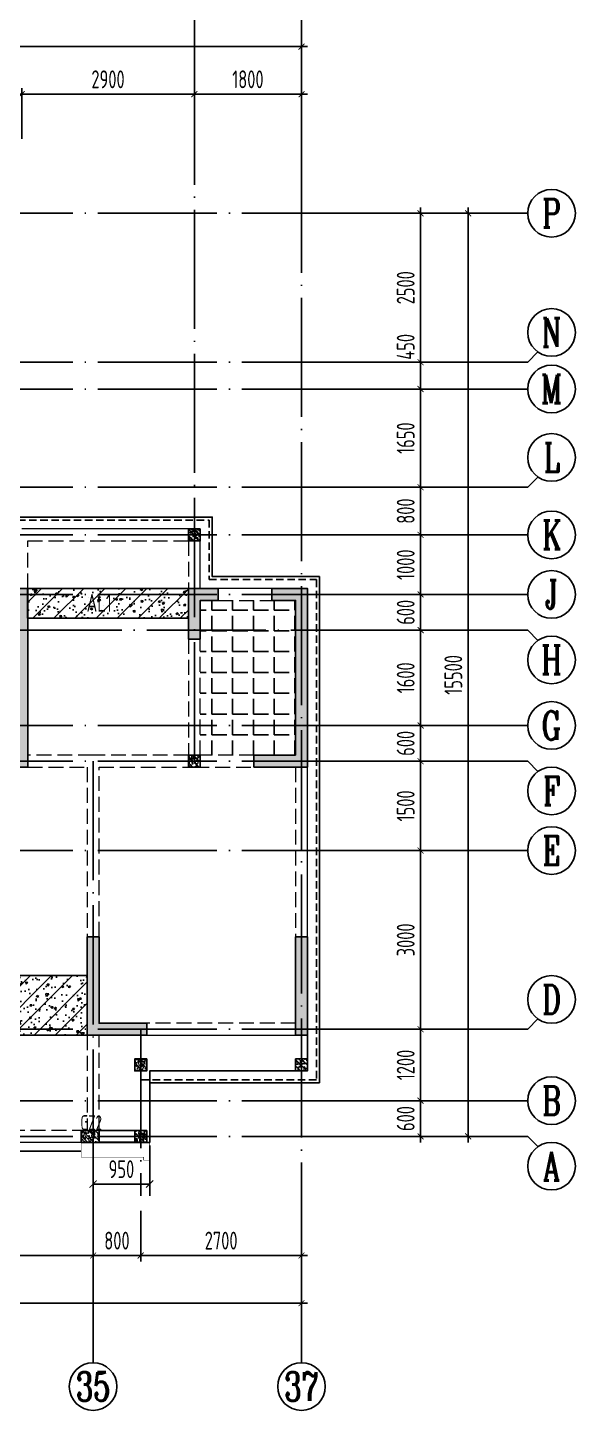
# Model space of a CAD drawing. Extents: x -1058961 to 23600, y -449123 to 2751847.
# Drawn here: x -287202 to -278002, y -57411 to -34193 of the extents above; entities that cross this region are included whole.
import ezdxf
from ezdxf.enums import TextEntityAlignment as Align

# ---------------------------------------------------------------- set-up
doc = ezdxf.new("R2010")
doc.units = 0
doc.header["$LTSCALE"] = 1000
for name, pattern in [('DASH', [0.35, 0.25, -0.1]), ('DOTE', [2.42, 2, -0.2, 0.02, -0.2]), ('HIDDEN', [0.375, 0.25, -0.125])]:
    doc.linetypes.add(name, pattern=pattern)
doc.layers.get('0').update_dxf_attribs({"linetype": 'CONTINUOUS'})
doc.layers.get('DEFPOINTS').update_dxf_attribs({"linetype": 'CONTINUOUS'})
for name, color, linetype in [('A-AXIS', 1, 'CONTINUOUS'), ('A-DOTE', 10, 'DOTE'), ('AXIS_NUM', 7, 'CONTINUOUS'), ('BEAM', 4, 'DASH'), ('BEAM_CON', 4, 'CONTINUOUS'), ('ROOF', 183, 'CONTINUOUS'), ('S-B板填充', 251, 'CONTINUOUS'), ('S-B板边线', 2, 'CONTINUOUS'), ('S-L主梁线', 4, 'DASH'), ('S-Q墙填充', 252, 'CONTINUOUS'), ('S-Q墙实线', 6, 'CONTINUOUS'), ('S-Q墙标注', 3, 'CONTINUOUS'), ('S-Y一般标注', 3, 'CONTINUOUS'), ('S-构造柱', 212, 'CONTINUOUS'), ('S-构造柱编号', 130, 'CONTINUOUS'), ('TEXT', 2, 'CONTINUOUS'), ('看线', 251, 'CONTINUOUS')]:
    doc.layers.add(name, color=color, linetype=linetype)
doc.layers.add('配箍校核', color=34, linetype='CONTINUOUS', plot=False)
doc.styles.add('TSSD_Axis', font='complex.shx', dxfattribs={"width": 0.7, "bigfont": 'hztxt.shx'})
doc.styles.add('TSSD_DIMENSION', font='Tssdeng.shx', dxfattribs={"width": 0.7, "bigfont": 'tssdchn.shx'})
doc.styles.add('TSSD_REIN', font='tssdeng.shx', dxfattribs={"width": 0.7, "height": 300, "bigfont": 'tssdchn.shx'})
doc.styles.add('结构文字', font='zstxt.shx', dxfattribs={"width": 0.7, "bigfont": 'zshz.shx'})
doc.dimstyles.new('STRUCK', dxfattribs={"dimtxt": 400, "dimasz": 121, "dimexe": 200, "dimexo": 150, "dimgap": 115, "dimtad": 1, "dimdec": 0, "dimdsep": 46, "dimtxsty": '结构文字', "dimblk": 'ARCHTICK', "dimcen": 400, "dimclrd": 3, "dimclre": 3, "dimclrt": 7, "dimadec": 0, "dimazin": 0, "dimtfac": 1, "dimtdec": 0, "dimtix": 1, "dimtmove": 2, "dimatfit": 3, "dimldrblk": '_DIMX', "dimfxl": 0, "dimtolj": 1, "dimtzin": 0, "dimarcsym": 0})
doc.dimstyles.new('TSSD_100_100', dxfattribs={"dimtxt": 300, "dimasz": 100, "dimexe": 100, "dimexo": 250, "dimgap": 100, "dimtad": 1, "dimdec": 0, "dimzin": 0, "dimdsep": 46, "dimtxsty": 'TSSD_DIMENSION', "dimblk": 'ARCHTICK', "dimcen": 0, "dimdle": 100, "dimclrt": 7, "dimadec": 0, "dimazin": 0, "dimtfac": 1, "dimtdec": 0, "dimtix": 1, "dimtmove": 2, "dimatfit": 3, "dimldrblk": 'ARCHTICK', "dimfxl": 0, "dimtolj": 1, "dimtzin": 0, "dimarcsym": 0})

# ---------------------------------------------------------------- blocks, each defined once
blk = doc.blocks.new('_ArchTick')
at = {"color": 0, "linetype": 'ByBlock', "const_width": 0.15}
blk.add_lwpolyline([(-0.5, -0.5), (0.5, 0.5)], dxfattribs=at)
blk = doc.blocks.new('*D3144')
at = {"layer": 'DEFPOINTS', "color": 0}
for p in [(49900, 22100), (48100, 21100), (49900, 21100)]:
    blk.add_point(p, dxfattribs=at)
at = {"layer": 'S-Y一般标注', "color": 0, "lineweight": -2}
for p, q in [((48000, 22100), (50000, 22100)), ((48100, 21350), (48100, 22200)), ((49900, 21350), (49900, 22200))]:
    blk.add_line(p, q, dxfattribs=at)
at = {"layer": 'S-Y一般标注', "color": 0, "lineweight": -2, "xscale": 100, "yscale": 100, "zscale": 100, "rotation": 180}
blk.add_blockref('_ArchTick', (48100, 22100), dxfattribs=at)
at = {"layer": 'S-Y一般标注', "color": 0, "lineweight": -2, "xscale": 100, "yscale": 100, "zscale": 100}
blk.add_blockref('_ArchTick', (49900, 22100), dxfattribs=at)
at = {"layer": 'S-Y一般标注', "color": 7, "insert": (49000, 22350), "char_height": 300, "attachment_point": 5, "style": 'TSSD_DIMENSION'}
blk.add_mtext('\\A1;1800', dxfattribs=at)
blk = doc.blocks.new('*D3145')
at = {"layer": 'DEFPOINTS', "color": 0}
for p in [(52800, 22100), (49900, 21100), (52800, 21100)]:
    blk.add_point(p, dxfattribs=at)
at = {"layer": 'S-Y一般标注', "color": 0, "lineweight": -2}
for p, q in [((49800, 22100), (52900, 22100)), ((49900, 21350), (49900, 22200)), ((52800, 21350), (52800, 22200))]:
    blk.add_line(p, q, dxfattribs=at)
at = {"layer": 'S-Y一般标注', "color": 0, "lineweight": -2, "xscale": 100, "yscale": 100, "zscale": 100, "rotation": 180}
blk.add_blockref('_ArchTick', (49900, 22100), dxfattribs=at)
at = {"layer": 'S-Y一般标注', "color": 0, "lineweight": -2, "xscale": 100, "yscale": 100, "zscale": 100}
blk.add_blockref('_ArchTick', (52800, 22100), dxfattribs=at)
at = {"layer": 'S-Y一般标注', "color": 7, "insert": (51350, 22350), "char_height": 300, "attachment_point": 5, "style": 'TSSD_DIMENSION'}
blk.add_mtext('\\A1;2900', dxfattribs=at)
blk = doc.blocks.new('*D3146')
at = {"layer": 'DEFPOINTS', "color": 0}
for p in [(54600, 22100), (52800, 21100), (54600, 21100)]:
    blk.add_point(p, dxfattribs=at)
at = {"layer": 'S-Y一般标注', "color": 0, "lineweight": -2}
for p, q in [((52700, 22100), (54700, 22100)), ((52800, 21350), (52800, 22200)), ((54600, 21350), (54600, 22200))]:
    blk.add_line(p, q, dxfattribs=at)
at = {"layer": 'S-Y一般标注', "color": 0, "lineweight": -2, "xscale": 100, "yscale": 100, "zscale": 100, "rotation": 180}
blk.add_blockref('_ArchTick', (52800, 22100), dxfattribs=at)
at = {"layer": 'S-Y一般标注', "color": 0, "lineweight": -2, "xscale": 100, "yscale": 100, "zscale": 100}
blk.add_blockref('_ArchTick', (54600, 22100), dxfattribs=at)
at = {"layer": 'S-Y一般标注', "color": 7, "insert": (53700, 22350), "char_height": 300, "attachment_point": 5, "style": 'TSSD_DIMENSION'}
blk.add_mtext('\\A1;1800', dxfattribs=at)
blk = doc.blocks.new('*D3147')
at = {"layer": 'DEFPOINTS', "color": 0}
for p in [(54600, 22900), (4600, 21100), (54600, 21100)]:
    blk.add_point(p, dxfattribs=at)
at = {"layer": 'S-Y一般标注', "color": 0, "lineweight": -2}
for p, q in [((4600, 21350), (4600, 23000)), ((54600, 21350), (54600, 23000)), ((4500, 22900), (54700, 22900))]:
    blk.add_line(p, q, dxfattribs=at)
at = {"layer": 'S-Y一般标注', "color": 0, "lineweight": -2, "xscale": 100, "yscale": 100, "zscale": 100, "rotation": 180}
blk.add_blockref('_ArchTick', (4600, 22900), dxfattribs=at)
at = {"layer": 'S-Y一般标注', "color": 0, "lineweight": -2, "xscale": 100, "yscale": 100, "zscale": 100}
blk.add_blockref('_ArchTick', (54600, 22900), dxfattribs=at)
at = {"layer": 'S-Y一般标注', "color": 7, "insert": (29600, 23150), "char_height": 300, "attachment_point": 5, "style": 'TSSD_DIMENSION'}
blk.add_mtext('\\A1;50000', dxfattribs=at)
blk = doc.blocks.new('*D3173')
at = {"layer": 'DEFPOINTS', "color": 0}
for p in [(45300, 3600), (51100, 3600), (51100, 2600)]:
    blk.add_point(p, dxfattribs=at)
at = {"layer": 'S-Y一般标注', "color": 0, "lineweight": -2}
for p, q in [((45300, 3350), (45300, 2500)), ((51100, 3350), (51100, 2500)), ((45200, 2600), (51200, 2600))]:
    blk.add_line(p, q, dxfattribs=at)
at = {"layer": 'S-Y一般标注', "color": 0, "lineweight": -2, "xscale": 100, "yscale": 100, "zscale": 100, "rotation": 180}
blk.add_blockref('_ArchTick', (45300, 2600), dxfattribs=at)
at = {"layer": 'S-Y一般标注', "color": 0, "lineweight": -2, "xscale": 100, "yscale": 100, "zscale": 100}
blk.add_blockref('_ArchTick', (51100, 2600), dxfattribs=at)
at = {"layer": 'S-Y一般标注', "color": 7, "insert": (48200, 2850), "char_height": 300, "attachment_point": 5, "style": 'TSSD_DIMENSION'}
blk.add_mtext('\\A1;5800', dxfattribs=at)
blk = doc.blocks.new('ts_axno')
at = {"color": 0, "linetype": 'ByBlock', "lineweight": -2}
blk.add_circle((0, 0), 0.5, dxfattribs=at)
at = {"color": 0, "linetype": 'ByBlock', "lineweight": -2, "style": 'TSSD_Axis', "width": 0.7}
blk.add_attdef('A', text='', height=0.6, dxfattribs=at).set_placement((0, 0), align=Align.MIDDLE_CENTER)
blk = doc.blocks.new('*D3174')
at = {"layer": 'DEFPOINTS', "color": 0}
for p in [(51100, 3600), (51900, 3600), (51900, 2600)]:
    blk.add_point(p, dxfattribs=at)
at = {"layer": 'S-Y一般标注', "color": 0, "lineweight": -2}
for p, q in [((51100, 3350), (51100, 2500)), ((51900, 3350), (51900, 2500)), ((51000, 2600), (52000, 2600))]:
    blk.add_line(p, q, dxfattribs=at)
at = {"layer": 'S-Y一般标注', "color": 0, "lineweight": -2, "xscale": 100, "yscale": 100, "zscale": 100, "rotation": 180}
blk.add_blockref('_ArchTick', (51100, 2600), dxfattribs=at)
at = {"layer": 'S-Y一般标注', "color": 0, "lineweight": -2, "xscale": 100, "yscale": 100, "zscale": 100}
blk.add_blockref('_ArchTick', (51900, 2600), dxfattribs=at)
at = {"layer": 'S-Y一般标注', "color": 7, "insert": (51500, 2850), "char_height": 300, "attachment_point": 5, "style": 'TSSD_DIMENSION'}
blk.add_mtext('\\A1;800', dxfattribs=at)
blk = doc.blocks.new('*D3175')
at = {"layer": 'DEFPOINTS', "color": 0}
for p in [(51900, 3600), (54600, 3600), (54600, 2600)]:
    blk.add_point(p, dxfattribs=at)
at = {"layer": 'S-Y一般标注', "color": 0, "lineweight": -2}
for p, q in [((51900, 3350), (51900, 2500)), ((54600, 3350), (54600, 2500)), ((51800, 2600), (54700, 2600))]:
    blk.add_line(p, q, dxfattribs=at)
at = {"layer": 'S-Y一般标注', "color": 0, "lineweight": -2, "xscale": 100, "yscale": 100, "zscale": 100, "rotation": 180}
blk.add_blockref('_ArchTick', (51900, 2600), dxfattribs=at)
at = {"layer": 'S-Y一般标注', "color": 0, "lineweight": -2, "xscale": 100, "yscale": 100, "zscale": 100}
blk.add_blockref('_ArchTick', (54600, 2600), dxfattribs=at)
at = {"layer": 'S-Y一般标注', "color": 7, "insert": (53250, 2850), "char_height": 300, "attachment_point": 5, "style": 'TSSD_DIMENSION'}
blk.add_mtext('\\A1;2700', dxfattribs=at)
blk = doc.blocks.new('*D3176')
at = {"layer": 'DEFPOINTS', "color": 0}
for p in [(4600, 3600), (54600, 3600), (54600, 1800)]:
    blk.add_point(p, dxfattribs=at)
at = {"layer": 'S-Y一般标注', "color": 0, "lineweight": -2}
for p, q in [((4600, 3350), (4600, 1700)), ((54600, 3350), (54600, 1700)), ((4500, 1800), (54700, 1800))]:
    blk.add_line(p, q, dxfattribs=at)
at = {"layer": 'S-Y一般标注', "color": 0, "lineweight": -2, "xscale": 100, "yscale": 100, "zscale": 100, "rotation": 180}
blk.add_blockref('_ArchTick', (4600, 1800), dxfattribs=at)
at = {"layer": 'S-Y一般标注', "color": 0, "lineweight": -2, "xscale": 100, "yscale": 100, "zscale": 100}
blk.add_blockref('_ArchTick', (54600, 1800), dxfattribs=at)
at = {"layer": 'S-Y一般标注', "color": 7, "insert": (29600, 2050), "char_height": 300, "attachment_point": 5, "style": 'TSSD_DIMENSION'}
blk.add_mtext('\\A1;50000', dxfattribs=at)
blk = doc.blocks.new('*D3181')
at = {"layer": 'DEFPOINTS', "color": 0}
for p in [(55600, 5200), (56600, 5200), (55600, 4600)]:
    blk.add_point(p, dxfattribs=at)
at = {"layer": 'S-Y一般标注', "color": 0, "lineweight": -2}
for p, q in [((55850, 5200), (56700, 5200)), ((56600, 5200), (56600, 5300)), ((56600, 4600), (56600, 5200)), ((55850, 4600), (56700, 4600)), ((56600, 4600), (56600, 4500))]:
    blk.add_line(p, q, dxfattribs=at)
at = {"layer": 'S-Y一般标注', "color": 0, "lineweight": -2, "xscale": 100, "yscale": 100, "zscale": 100}
for p, rotation in [((56600, 5200), 270), ((56600, 4600), 90)]:
    blk.add_blockref('_ArchTick', p, dxfattribs=dict(at, rotation=rotation))
at = {"layer": 'S-Y一般标注', "color": 7, "insert": (56350, 4900), "char_height": 300, "attachment_point": 5, "rotation": 90, "style": 'TSSD_DIMENSION'}
blk.add_mtext('\\A1;600', dxfattribs=at)
blk = doc.blocks.new('*D3182')
at = {"layer": 'DEFPOINTS', "color": 0}
for p in [(55600, 10900), (56600, 10900), (55600, 9400)]:
    blk.add_point(p, dxfattribs=at)
at = {"layer": 'S-Y一般标注', "color": 0, "lineweight": -2}
for p, q in [((56600, 9300), (56600, 11000)), ((55850, 10900), (56700, 10900)), ((55850, 9400), (56700, 9400))]:
    blk.add_line(p, q, dxfattribs=at)
at = {"layer": 'S-Y一般标注', "color": 0, "lineweight": -2, "xscale": 100, "yscale": 100, "zscale": 100}
for p, rotation in [((56600, 10900), 90), ((56600, 9400), 270)]:
    blk.add_blockref('_ArchTick', p, dxfattribs=dict(at, rotation=rotation))
at = {"layer": 'S-Y一般标注', "color": 7, "insert": (56350, 10150), "char_height": 300, "attachment_point": 5, "rotation": 90, "style": 'TSSD_DIMENSION'}
blk.add_mtext('\\A1;1500', dxfattribs=at)
blk = doc.blocks.new('*D3183')
at = {"layer": 'DEFPOINTS', "color": 0}
for p in [(55600, 11500), (56600, 11500), (55600, 10900)]:
    blk.add_point(p, dxfattribs=at)
at = {"layer": 'S-Y一般标注', "color": 0, "lineweight": -2}
for p, q in [((55850, 11500), (56700, 11500)), ((56600, 11500), (56600, 11600)), ((56600, 10900), (56600, 11500)), ((55850, 10900), (56700, 10900)), ((56600, 10900), (56600, 10800))]:
    blk.add_line(p, q, dxfattribs=at)
at = {"layer": 'S-Y一般标注', "color": 0, "lineweight": -2, "xscale": 100, "yscale": 100, "zscale": 100}
for p, rotation in [((56600, 11500), 270), ((56600, 10900), 90)]:
    blk.add_blockref('_ArchTick', p, dxfattribs=dict(at, rotation=rotation))
at = {"layer": 'S-Y一般标注', "color": 7, "insert": (56350, 11200), "char_height": 300, "attachment_point": 5, "rotation": 90, "style": 'TSSD_DIMENSION'}
blk.add_mtext('\\A1;600', dxfattribs=at)
blk = doc.blocks.new('*D3184')
at = {"layer": 'DEFPOINTS', "color": 0}
for p in [(55600, 13100), (56600, 13100), (55600, 11500)]:
    blk.add_point(p, dxfattribs=at)
at = {"layer": 'S-Y一般标注', "color": 0, "lineweight": -2}
for p, q in [((55850, 13100), (56700, 13100)), ((56600, 11400), (56600, 13200)), ((55850, 11500), (56700, 11500))]:
    blk.add_line(p, q, dxfattribs=at)
at = {"layer": 'S-Y一般标注', "color": 0, "lineweight": -2, "xscale": 100, "yscale": 100, "zscale": 100}
for p, rotation in [((56600, 13100), 90), ((56600, 11500), 270)]:
    blk.add_blockref('_ArchTick', p, dxfattribs=dict(at, rotation=rotation))
at = {"layer": 'S-Y一般标注', "color": 7, "insert": (56350, 12300), "char_height": 300, "attachment_point": 5, "rotation": 90, "style": 'TSSD_DIMENSION'}
blk.add_mtext('\\A1;1600', dxfattribs=at)
blk = doc.blocks.new('*D3185')
at = {"layer": 'DEFPOINTS', "color": 0}
for p in [(55600, 13700), (56600, 13700), (55600, 13100)]:
    blk.add_point(p, dxfattribs=at)
at = {"layer": 'S-Y一般标注', "color": 0, "lineweight": -2}
for p, q in [((55850, 13700), (56700, 13700)), ((56600, 13700), (56600, 13800)), ((56600, 13100), (56600, 13700)), ((55850, 13100), (56700, 13100)), ((56600, 13100), (56600, 13000))]:
    blk.add_line(p, q, dxfattribs=at)
at = {"layer": 'S-Y一般标注', "color": 0, "lineweight": -2, "xscale": 100, "yscale": 100, "zscale": 100}
for p, rotation in [((56600, 13700), 270), ((56600, 13100), 90)]:
    blk.add_blockref('_ArchTick', p, dxfattribs=dict(at, rotation=rotation))
at = {"layer": 'S-Y一般标注', "color": 7, "insert": (56350, 13400), "char_height": 300, "attachment_point": 5, "rotation": 90, "style": 'TSSD_DIMENSION'}
blk.add_mtext('\\A1;600', dxfattribs=at)
blk = doc.blocks.new('*D3186')
at = {"layer": 'DEFPOINTS', "color": 0}
for p in [(55600, 14700), (56600, 14700), (55600, 13700)]:
    blk.add_point(p, dxfattribs=at)
at = {"layer": 'S-Y一般标注', "color": 0, "lineweight": -2}
for p, q in [((55850, 14700), (56700, 14700)), ((56600, 13600), (56600, 14800)), ((55850, 13700), (56700, 13700))]:
    blk.add_line(p, q, dxfattribs=at)
at = {"layer": 'S-Y一般标注', "color": 0, "lineweight": -2, "xscale": 100, "yscale": 100, "zscale": 100}
for p, rotation in [((56600, 14700), 90), ((56600, 13700), 270)]:
    blk.add_blockref('_ArchTick', p, dxfattribs=dict(at, rotation=rotation))
at = {"layer": 'S-Y一般标注', "color": 7, "insert": (56350, 14200), "char_height": 300, "attachment_point": 5, "rotation": 90, "style": 'TSSD_DIMENSION'}
blk.add_mtext('\\A1;1000', dxfattribs=at)
blk = doc.blocks.new('*D3187')
at = {"layer": 'DEFPOINTS', "color": 0}
for p in [(55600, 20100), (57400, 20100), (55600, 4600)]:
    blk.add_point(p, dxfattribs=at)
at = {"layer": 'S-Y一般标注', "color": 0, "lineweight": -2}
for p, q in [((57400, 4500), (57400, 20200)), ((55850, 20100), (57500, 20100)), ((55850, 4600), (57500, 4600))]:
    blk.add_line(p, q, dxfattribs=at)
at = {"layer": 'S-Y一般标注', "color": 0, "lineweight": -2, "xscale": 100, "yscale": 100, "zscale": 100}
for p, rotation in [((57400, 20100), 90), ((57400, 4600), 270)]:
    blk.add_blockref('_ArchTick', p, dxfattribs=dict(at, rotation=rotation))
at = {"layer": 'S-Y一般标注', "color": 7, "insert": (57150, 12350), "char_height": 300, "attachment_point": 5, "rotation": 90, "style": 'TSSD_DIMENSION'}
blk.add_mtext('\\A1;15500', dxfattribs=at)
blk = doc.blocks.new('*D3188')
at = {"layer": 'DEFPOINTS', "color": 0}
for p in [(55600, 15500), (56600, 15500), (55600, 14700)]:
    blk.add_point(p, dxfattribs=at)
at = {"layer": 'S-Y一般标注', "color": 0, "lineweight": -2}
for p, q in [((56600, 14600), (56600, 15600)), ((55850, 15500), (56700, 15500)), ((55850, 14700), (56700, 14700))]:
    blk.add_line(p, q, dxfattribs=at)
at = {"layer": 'S-Y一般标注', "color": 0, "lineweight": -2, "xscale": 100, "yscale": 100, "zscale": 100}
for p, rotation in [((56600, 15500), 90), ((56600, 14700), 270)]:
    blk.add_blockref('_ArchTick', p, dxfattribs=dict(at, rotation=rotation))
at = {"layer": 'S-Y一般标注', "color": 7, "insert": (56350, 15100), "char_height": 300, "attachment_point": 5, "rotation": 90, "style": 'TSSD_DIMENSION'}
blk.add_mtext('\\A1;800', dxfattribs=at)
blk = doc.blocks.new('*D3189')
at = {"layer": 'DEFPOINTS', "color": 0}
for p in [(55600, 17600), (56600, 17600), (55600, 17150)]:
    blk.add_point(p, dxfattribs=at)
at = {"layer": 'S-Y一般标注', "color": 0, "lineweight": -2}
for p, q in [((56600, 17050), (56600, 17700)), ((55850, 17600), (56700, 17600)), ((55850, 17150), (56700, 17150))]:
    blk.add_line(p, q, dxfattribs=at)
at = {"layer": 'S-Y一般标注', "color": 0, "lineweight": -2, "xscale": 100, "yscale": 100, "zscale": 100}
for p, rotation in [((56600, 17600), 90), ((56600, 17150), 270)]:
    blk.add_blockref('_ArchTick', p, dxfattribs=dict(at, rotation=rotation))
at = {"layer": 'S-Y一般标注', "color": 7, "insert": (56350, 17858), "char_height": 300, "attachment_point": 5, "rotation": 90, "style": 'TSSD_DIMENSION'}
blk.add_mtext('\\A1;450', dxfattribs=at)
blk = doc.blocks.new('*D3190')
at = {"layer": 'DEFPOINTS', "color": 0}
for p in [(55600, 20100), (56600, 20100), (55600, 17600)]:
    blk.add_point(p, dxfattribs=at)
at = {"layer": 'S-Y一般标注', "color": 0, "lineweight": -2}
for p, q in [((56600, 17500), (56600, 20200)), ((55850, 20100), (56700, 20100)), ((55850, 17600), (56700, 17600))]:
    blk.add_line(p, q, dxfattribs=at)
at = {"layer": 'S-Y一般标注', "color": 0, "lineweight": -2, "xscale": 100, "yscale": 100, "zscale": 100}
for p, rotation in [((56600, 20100), 90), ((56600, 17600), 270)]:
    blk.add_blockref('_ArchTick', p, dxfattribs=dict(at, rotation=rotation))
at = {"layer": 'S-Y一般标注', "color": 7, "insert": (56350, 18850), "char_height": 300, "attachment_point": 5, "rotation": 90, "style": 'TSSD_DIMENSION'}
blk.add_mtext('\\A1;2500', dxfattribs=at)
blk = doc.blocks.new('*D3191')
at = {"layer": 'DEFPOINTS', "color": 0}
for p in [(55600, 6400), (56600, 6400), (55600, 5200)]:
    blk.add_point(p, dxfattribs=at)
at = {"layer": 'S-Y一般标注', "color": 0, "lineweight": -2}
for p, q in [((55850, 6400), (56700, 6400)), ((56600, 5100), (56600, 6500)), ((55850, 5200), (56700, 5200))]:
    blk.add_line(p, q, dxfattribs=at)
at = {"layer": 'S-Y一般标注', "color": 0, "lineweight": -2, "xscale": 100, "yscale": 100, "zscale": 100}
for p, rotation in [((56600, 6400), 90), ((56600, 5200), 270)]:
    blk.add_blockref('_ArchTick', p, dxfattribs=dict(at, rotation=rotation))
at = {"layer": 'S-Y一般标注', "color": 7, "insert": (56350, 5800), "char_height": 300, "attachment_point": 5, "rotation": 90, "style": 'TSSD_DIMENSION'}
blk.add_mtext('\\A1;1200', dxfattribs=at)
blk = doc.blocks.new('*D3192')
at = {"layer": 'DEFPOINTS', "color": 0}
for p in [(55600, 9400), (56600, 9400), (55600, 6400)]:
    blk.add_point(p, dxfattribs=at)
at = {"layer": 'S-Y一般标注', "color": 0, "lineweight": -2}
for p, q in [((55850, 9400), (56700, 9400)), ((56600, 6300), (56600, 9500)), ((55850, 6400), (56700, 6400))]:
    blk.add_line(p, q, dxfattribs=at)
at = {"layer": 'S-Y一般标注', "color": 0, "lineweight": -2, "xscale": 100, "yscale": 100, "zscale": 100}
for p, rotation in [((56600, 9400), 90), ((56600, 6400), 270)]:
    blk.add_blockref('_ArchTick', p, dxfattribs=dict(at, rotation=rotation))
at = {"layer": 'S-Y一般标注', "color": 7, "insert": (56350, 7900), "char_height": 300, "attachment_point": 5, "rotation": 90, "style": 'TSSD_DIMENSION'}
blk.add_mtext('\\A1;3000', dxfattribs=at)
blk = doc.blocks.new('*D3193')
at = {"layer": 'DEFPOINTS', "color": 0}
for p in [(55600, 17150), (56600, 17150), (55600, 15500)]:
    blk.add_point(p, dxfattribs=at)
at = {"layer": 'S-Y一般标注', "color": 0, "lineweight": -2}
for p, q in [((56600, 15400), (56600, 17250)), ((55850, 17150), (56700, 17150)), ((55850, 15500), (56700, 15500))]:
    blk.add_line(p, q, dxfattribs=at)
at = {"layer": 'S-Y一般标注', "color": 0, "lineweight": -2, "xscale": 100, "yscale": 100, "zscale": 100}
for p, rotation in [((56600, 17150), 90), ((56600, 15500), 270)]:
    blk.add_blockref('_ArchTick', p, dxfattribs=dict(at, rotation=rotation))
at = {"layer": 'S-Y一般标注', "color": 7, "insert": (56350, 16325), "char_height": 300, "attachment_point": 5, "rotation": 90, "style": 'TSSD_DIMENSION'}
blk.add_mtext('\\A1;1650', dxfattribs=at)
blk = doc.blocks.new('20210729.03492876')
at = {"color": 30, "const_width": 8}
blk.add_lwpolyline([(47750, 500), (47750, 200), (47650, 200), (47650, 250), (46600, 250), (46600, 500)], dxfattribs=at)
at = {"layer": '看线', "color": 201, "linetype": 'HIDDEN', "ltscale": 0.5}
blk.add_lwpolyline([(40250, 13200), (40250, 11750), (42350, 11750), (42350, 10950), (48750, 10950), (48750, 9950), (50550, 9950), (50550, 1550), (47600, 1550)], dxfattribs=at)
at = {"layer": '看线', "color": 201}
blk.add_lwpolyline([(40300, 13200), (40300, 11800), (42400, 11800), (42400, 11000), (48800, 11000), (48800, 10000), (50600, 10000), (50600, 1500), (47750, 1500)], dxfattribs=at)
at = {"layer": '看线', "color": 202, "ltscale": 0.5}
for points in [[(47750, 1500), (47750, 500)], [(46600, 350), (41950, 350)]]:
    blk.add_lwpolyline(points, dxfattribs=at)
blk = doc.blocks.new('20210729.04150611')
at = {"layer": 'S-B板边线'}
blk.add_lwpolyline([(15045, -31892), (15045, -31893), (15895, -31893), (15895, -30693), (18545, -30693), (18545, -30093)], dxfattribs=at)
blk = doc.blocks.new('20210807.15313138')
at = {"layer": 'S-Q墙填充'}
h = blk.add_hatch(color=252, dxfattribs=at)
h.dxf.hatch_style = 1
h.paths.add_polyline_path([(106416, 66140), (105866, 66140), (105866, 65940), (106216, 65940), (106216, 63140), (106416, 63140)])
h = blk.add_hatch(color=252, dxfattribs=at)
h.dxf.hatch_style = 1
h.paths.add_polyline_path([(109116, 66140), (109116, 65290), (109316, 65290), (109316, 65940), (109616, 65940), (109616, 66140)])
h = blk.add_hatch(color=252, dxfattribs=at)
h.dxf.hatch_style = 1
h.paths.add_polyline_path([(110916, 63340), (110216, 63340), (110216, 63140), (111116, 63140), (111116, 66140), (110516, 66140), (110516, 65940), (110916, 65940)])
h = blk.add_hatch(color=252, dxfattribs=at)
h.dxf.hatch_style = 1
h.paths.add_polyline_path([(107416, 60290), (107616, 60290), (107616, 58840), (108316, 58840), (108416, 58840), (108416, 58640), (108316, 58640), (107416, 58640)])
h = blk.add_hatch(color=252, dxfattribs=at)
h.dxf.hatch_style = 1
h.paths.add_polyline_path([(111116, 58640), (111116, 60290), (110916, 60290), (110916, 58640)])
at = {"layer": 'BEAM_CON'}
for p, q in [((107616, 57040), (108416, 57040)), ((108416, 57040), (108416, 56840)), ((107616, 56840), (108416, 56840))]:
    blk.add_line(p, q, dxfattribs=at)
at = {"layer": 'S-L主梁线', "linetype": 'ByBlock', "lineweight": 18}
for p, q in [((109316, 67140), (106316, 67140)), ((109316, 66140), (109316, 67140)), ((110516, 66140), (109616, 66140)), ((111116, 60290), (111116, 63140)), ((108416, 58640), (110916, 58640)), ((101616, 56840), (107616, 56840))]:
    blk.add_line(p, q, dxfattribs=at)
at = {"layer": 'S-L主梁线', "linetype": 'DASH', "lineweight": 18}
for p, q in [((106416, 66940), (109116, 66940)), ((106416, 66140), (106416, 66940)), ((109116, 66940), (109116, 66140)), ((109616, 65940), (110516, 65940)), ((109116, 65290), (109116, 63340)), ((109316, 63340), (109316, 65290)), ((107516, 63340), (106416, 63340)), ((109116, 63340), (107516, 63340)), ((110216, 63340), (109316, 63340)), ((106416, 63140), (107416, 63140)), ((107416, 63140), (107416, 60290)), ((107616, 63140), (109216, 63140)), ((107616, 60290), (107616, 63140)), ((109216, 63140), (110216, 63140)), ((110916, 63140), (110916, 60290)), ((110916, 58840), (108416, 58840)), ((107416, 58640), (107416, 57040)), ((107616, 57040), (107616, 58640)), ((107416, 57040), (101816, 57040))]:
    blk.add_line(p, q, dxfattribs=at)
at = {"layer": 'S-Q墙实线'}
for points in [[(106416, 66140), (105866, 66140), (105866, 65940), (106216, 65940), (106216, 63140), (106416, 63140)], [(109116, 66140), (109116, 65290), (109316, 65290), (109316, 65940), (109616, 65940), (109616, 66140)], [(110916, 63340), (110216, 63340), (110216, 63140), (111116, 63140), (111116, 66140), (110516, 66140), (110516, 65940), (110916, 65940)], [(111116, 58640), (111116, 60290), (110916, 60290), (110916, 58640)]]:
    blk.add_lwpolyline(points, close=True, dxfattribs=at)
blk.add_lwpolyline([(108316, 58840), (108416, 58840), (108416, 58640), (108316, 58640), (107416, 58640), (107416, 60290), (107616, 60290), (107616, 58840), (108316, 58840)], dxfattribs=at)
blk = doc.blocks.new('20210730.02141516')
at = {"layer": 'S-构造柱'}
h = blk.add_hatch(dxfattribs=at)
h.set_pattern_fill('ARMORED', color=256, scale=15, angle=-90, style=0)
h.set_pattern_definition([(320, (-154189.41, 3278673.45), (-9.4128202, -107.5890274), [11.25, -123.75]), (265, (-154189.41, 3278673.45), (112.82882, 20.8127), [9, -99]), (10.4514, (-154190.19, 3278664.49), (103.4159313, -86.7764073), [9.5610285, -105.1713168]), (316.1842, (-154159.41, 3278673.45), (-24.827852, -160.0861573), [16.875, -185.625]), (6.6356, (-154161.48, 3278660.11), (146.117681, -140.199406), [14.341543, -157.75695]), (261.1842, (-154159.41, 3278673.45), (146.11779, -140.199292), [13.5, -148.5]), (291, (-154166.91, 3278658.45), (-60.3928336, -89.5360578), [11.25, -123.75]), (236, (-154166.91, 3278658.45), (108.7725068, -36.4972998), [9, -99]), (341.4514, (-154171.94, 3278650.99), (48.3795745, -126.0333943), [9.5610285, -105.1713168]), (307.5, (-154189.41, 3278673.454), (49.93407807, -1.8239783), [0, -97.8, 0, -100.5, 0, -99.375]), (277.5, (-154189.41, 3278673.454), (59.1617568, -39.4604306), [0, -57.3, 0, -95.55, 0, -37.875]), (237.5, (-154189.41, 3278706.904), (-3.38323076, -80.07336543), [0, -37.5, 0, -117, 0, -155.25]), (227.5, (-154189.41, 3278721.904), (15.0157473, -87.4779254), [0, -48.75, 0, -77.7, 0, -110.25]), (315, (-154189.41, 3278673.454), (53.0330086, 53.0330086), [])])
h.paths.add_polyline_path([(200, 200), (200, 0), (0, 0), (0, 200)])
blk.add_lwpolyline([(200, 200), (200, 0), (0, 0), (0, 200)], close=True, dxfattribs=at)
blk = doc.blocks.new('20210809.18224761')
at = {"layer": 'S-构造柱'}
h = blk.add_hatch(dxfattribs=at)
h.set_pattern_fill('ARMORED', color=256, scale=15, angle=-90, style=0)
h.set_pattern_definition([(320, (-154189.41, 3278673.45), (-9.4128202, -107.5890274), [11.25, -123.75]), (265, (-154189.41, 3278673.45), (112.82882, 20.8127), [9, -99]), (10.4514, (-154190.19, 3278664.49), (103.4159313, -86.7764073), [9.5610285, -105.1713168]), (316.1842, (-154159.41, 3278673.45), (-24.827852, -160.0861573), [16.875, -185.625]), (6.6356, (-154161.48, 3278660.11), (146.117681, -140.199406), [14.341543, -157.75695]), (261.1842, (-154159.41, 3278673.45), (146.11779, -140.199292), [13.5, -148.5]), (291, (-154166.91, 3278658.45), (-60.3928336, -89.5360578), [11.25, -123.75]), (236, (-154166.91, 3278658.45), (108.7725068, -36.4972998), [9, -99]), (341.4514, (-154171.94, 3278650.99), (48.3795745, -126.0333943), [9.5610285, -105.1713168]), (307.5, (-154189.41, 3278673.454), (49.93407807, -1.8239783), [0, -97.8, 0, -100.5, 0, -99.375]), (277.5, (-154189.41, 3278673.454), (59.1617568, -39.4604306), [0, -57.3, 0, -95.55, 0, -37.875]), (237.5, (-154189.41, 3278706.904), (-3.38323076, -80.07336543), [0, -37.5, 0, -117, 0, -155.25]), (227.5, (-154189.41, 3278721.904), (15.0157473, -87.4779254), [0, -48.75, 0, -77.7, 0, -110.25]), (315, (-154189.41, 3278673.454), (53.0330086, 53.0330086), [])])
h.paths.add_polyline_path([(300, 200), (300, 0), (0, 0), (0, 200)])
blk.add_lwpolyline([(300, 200), (300, 0), (0, 0), (0, 200)], close=True, dxfattribs=at)
blk = doc.blocks.new('20210809.18235135')
at = {"layer": '配箍校核'}
blk.add_blockref('20210809.18224761', (12, 0), dxfattribs=at)
at = {"layer": 'S-构造柱编号', "color": 2, "linetype": 'ByBlock', "style": 'TSSD_REIN', "width": 0.65}
blk.add_text('GZ2', height=250, dxfattribs=at).set_placement((0, 206, 0))
blk = doc.blocks.new('20210809.18285270')
at = {"layer": 'ROOF', "rotation": 359.9999999538236}
for p in [(48200, 10100), (48200, 6300), (47300, 1200), (50000, 1200), (47300, 0)]:
    blk.add_blockref('20210730.02141516', p, dxfattribs=at)
at = {"layer": '配箍校核'}
blk.add_blockref('20210809.18235135', (46388, 0), dxfattribs=at)
blk = doc.blocks.new('*D2735')
at = {"layer": 'DEFPOINTS', "color": 0}
for p in [(-286102, -52811), (-285152, -52811), (-285152, -53611)]:
    blk.add_point(p, dxfattribs=at)
at = {"layer": 'S-Q墙标注', "color": 3, "lineweight": -2}
for p, q in [((-286102, -52961), (-286102, -53811)), ((-285152, -52961), (-285152, -53811)), ((-286102, -53611), (-285152, -53611))]:
    blk.add_line(p, q, dxfattribs=at)
at = {"layer": 'S-Q墙标注', "color": 3, "lineweight": -2, "xscale": 121, "yscale": 121, "zscale": 121, "rotation": 180}
blk.add_blockref('_ArchTick', (-286102, -53611), dxfattribs=at)
at = {"layer": 'S-Q墙标注', "color": 3, "lineweight": -2, "xscale": 121, "yscale": 121, "zscale": 121}
blk.add_blockref('_ArchTick', (-285152, -53611), dxfattribs=at)
at = {"layer": 'S-Q墙标注', "color": 7, "insert": (-285627, -53361), "char_height": 300, "attachment_point": 5, "style": 'TSSD_REIN'}
blk.add_mtext('\\A1;950', dxfattribs=at)
blk = doc.blocks.new('_DIMX')
blk.add_line((-150, 0), (150, 0))
at = {"const_width": 50}
blk.add_lwpolyline([(-70, -70), (70, 70)], dxfattribs=at)
blk = doc.blocks.new('20210726.16350016')
at = {"layer": 'A-AXIS'}
for p, q in [((52800, 21100), (52800, 23900)), ((54600, 21100), (54600, 23900)), ((55600, 20100), (58400, 20100)), ((58400, 17600), (58571.6, 17771.7)), ((55600, 17600), (58400, 17600)), ((55600, 17150), (58400, 17150)), ((58400, 15500), (58571.6, 15671.7)), ((55600, 15500), (58400, 15500)), ((55600, 14700), (58400, 14700)), ((55600, 13700), (58400, 13700)), ((55600, 13100.3), (58400, 13100.3)), ((58400, 13100.3), (58571.6, 12928.7)), ((55600, 11500), (58400, 11500)), ((55600, 10900), (58400, 10900)), ((58400, 10900), (58571.6, 10728.4)), ((55600, 9400), (58400, 9400)), ((58400, 6400), (58571.6, 6571.7)), ((55600, 6400), (58400, 6400)), ((55600, 5200), (58400, 5200)), ((55600, 4600), (58400, 4600)), ((58400, 4600), (58571.6, 4428.4)), ((51100, 3600), (51100, 800)), ((54600, 3600), (54600, 800))]:
    blk.add_line(p, q, dxfattribs=at)
at = {"layer": 'A-DOTE'}
for p, q in [((52800, 10900), (52800, 21100)), ((54600, 21100), (54600, 3600)), ((55600, 20100), (3600, 20100)), ((55600, 17600), (3600, 17600)), ((55600, 17150), (3600, 17150)), ((55600, 15500), (3600, 15500)), ((55600, 14700), (3600, 14700)), ((55600, 13700), (3600, 13700)), ((3600, 13100.3), (55600, 13100.3)), ((55600, 11500), (3600, 11500)), ((55600, 10900), (3600, 10900)), ((51100, 10900), (51100, 3600)), ((55600, 9400), (3600, 9400)), ((55600, 6400), (3600, 6400)), ((51900, 6400), (51900, 3600)), ((55600, 5200), (3600, 5200)), ((55600, 4600), (3600, 4600))]:
    blk.add_line(p, q, dxfattribs=at)
at = {"layer": 'A-AXIS'}
ref = blk.add_blockref('ts_axno', (58800, 20100), dxfattribs=dict(at, xscale=-800, yscale=800, zscale=800))
ref.add_attrib('G', 'P', dxfattribs={"layer": 'AXIS_NUM', "height": 480, "style": 'TSSD_Axis', "width": 0.7}).set_placement((58800, 20100), align=Align.MIDDLE_CENTER)
ref = blk.add_blockref('ts_axno', (58800, 18100), dxfattribs=dict(at, xscale=-800, yscale=800, zscale=800))
ref.add_attrib('G', 'N', dxfattribs={"layer": 'AXIS_NUM', "height": 480, "style": 'TSSD_Axis', "width": 0.7}).set_placement((58800, 18100), align=Align.MIDDLE_CENTER)
ref = blk.add_blockref('ts_axno', (58800, 17150), dxfattribs=dict(at, xscale=-800, yscale=800, zscale=800, rotation=359.9999999999997))
ref.add_attrib('G', 'M', dxfattribs={"layer": 'AXIS_NUM', "height": 480, "rotation": 360, "style": 'TSSD_Axis', "width": 0.7}).set_placement((58800, 17150), align=Align.MIDDLE_CENTER)
ref = blk.add_blockref('ts_axno', (58800, 16000), dxfattribs=dict(at, xscale=-800, yscale=800, zscale=800))
ref.add_attrib('G', 'L', dxfattribs={"layer": 'AXIS_NUM', "height": 480, "style": 'TSSD_Axis', "width": 0.7}).set_placement((58800, 16000), align=Align.MIDDLE_CENTER)
ref = blk.add_blockref('ts_axno', (58800, 14700), dxfattribs=dict(at, xscale=-800, yscale=800, zscale=800))
ref.add_attrib('G', 'K', dxfattribs={"layer": 'AXIS_NUM', "height": 480, "style": 'TSSD_Axis', "width": 0.7}).set_placement((58800, 14700), align=Align.MIDDLE_CENTER)
ref = blk.add_blockref('ts_axno', (58800, 13700), dxfattribs=dict(at, xscale=-800, yscale=800, zscale=800))
ref.add_attrib('G', 'J', dxfattribs={"layer": 'AXIS_NUM', "height": 480, "style": 'TSSD_Axis', "width": 0.7}).set_placement((58800, 13700), align=Align.MIDDLE_CENTER)
ref = blk.add_blockref('ts_axno', (58800, 12600.3), dxfattribs=dict(at, xscale=-800, yscale=800, zscale=800))
ref.add_attrib('C', 'H', dxfattribs={"layer": 'AXIS_NUM', "height": 480, "style": 'TSSD_Axis', "width": 0.7}).set_placement((58800, 12600.3), align=Align.MIDDLE_CENTER)
ref = blk.add_blockref('ts_axno', (58800, 11500), dxfattribs=dict(at, xscale=-800, yscale=800, zscale=800))
ref.add_attrib('D', 'G', dxfattribs={"layer": 'AXIS_NUM', "height": 480, "style": 'TSSD_Axis', "width": 0.7}).set_placement((58800, 11500), align=Align.MIDDLE_CENTER)
ref = blk.add_blockref('ts_axno', (58800, 10400), dxfattribs=dict(at, xscale=-800, yscale=800, zscale=800))
ref.add_attrib('C', 'F', dxfattribs={"layer": 'AXIS_NUM', "height": 480, "style": 'TSSD_Axis', "width": 0.7}).set_placement((58800, 10400), align=Align.MIDDLE_CENTER)
ref = blk.add_blockref('ts_axno', (58800, 9400), dxfattribs=dict(at, xscale=-800, yscale=800, zscale=800))
ref.add_attrib('B', 'E', dxfattribs={"layer": 'AXIS_NUM', "height": 480, "style": 'TSSD_Axis', "width": 0.7}).set_placement((58800, 9400), align=Align.MIDDLE_CENTER)
ref = blk.add_blockref('ts_axno', (58800, 6900), dxfattribs=dict(at, xscale=-800, yscale=800, zscale=800, rotation=180))
ref.add_attrib('C', 'D', dxfattribs={"layer": 'AXIS_NUM', "height": 480, "style": 'TSSD_Axis', "width": 0.7}).set_placement((58800, 6900), align=Align.MIDDLE_CENTER)
ref = blk.add_blockref('ts_axno', (58800, 5200), dxfattribs=dict(at, xscale=-800, yscale=800, zscale=800))
ref.add_attrib('A', 'B', dxfattribs={"layer": 'AXIS_NUM', "height": 480, "style": 'TSSD_Axis', "width": 0.7}).set_placement((58800, 5200), align=Align.MIDDLE_CENTER)
ref = blk.add_blockref('ts_axno', (58800, 4100), dxfattribs=dict(at, xscale=-800, yscale=800, zscale=800))
ref.add_attrib('F', 'A', dxfattribs={"layer": 'AXIS_NUM', "height": 480, "style": 'TSSD_Axis', "width": 0.7}).set_placement((58800, 4100), align=Align.MIDDLE_CENTER)
ref = blk.add_blockref('ts_axno', (51100, 400), dxfattribs=dict(at, xscale=-800, yscale=800, zscale=800, rotation=180))
ref.add_attrib('22', '35', dxfattribs={"layer": 'AXIS_NUM', "height": 480, "style": 'TSSD_Axis', "width": 0.7}).set_placement((51100, 400), align=Align.MIDDLE_CENTER)
ref = blk.add_blockref('ts_axno', (54600, 400), dxfattribs=dict(at, xscale=-800, yscale=800, zscale=800, rotation=180))
ref.add_attrib('23', '37', dxfattribs={"layer": 'AXIS_NUM', "height": 480, "style": 'TSSD_Axis', "width": 0.7}).set_placement((54600, 400), align=Align.MIDDLE_CENTER)
at = {"layer": 'S-Y一般标注'}
for base, p1, p2, picture, middle in [((54600, 22900), (4600, 21100), (54600, 21100), '*D3147', (29600, 23150)), ((49900, 22100), (48100, 21100), (49900, 21100), '*D3144', (49000, 22350)), ((52800, 22100), (49900, 21100), (52800, 21100), '*D3145', (51350, 22350)), ((54600, 22100), (52800, 21100), (54600, 21100), '*D3146', (53700, 22350)), ((54600, 1800), (4600, 3600), (54600, 3600), '*D3176', (29600, 2050)), ((51100, 2600), (45300, 3600), (51100, 3600), '*D3173', (48200, 2850)), ((51900, 2600), (51100, 3600), (51900, 3600), '*D3174', (51500, 2850)), ((54600, 2600), (51900, 3600), (54600, 3600), '*D3175', (53250, 2850))]:
    dim = blk.add_linear_dim(base=base, p1=p1, p2=p2, dimstyle='TSSD_100_100', dxfattribs=at)
    dim.commit()
    dim.dimension.update_dxf_attribs({"geometry": picture, "text_midpoint": middle})
for base, p1, p2, picture, middle in [((57400, 20100), (55600, 4600), (55600, 20100), '*D3187', (57150, 12350)), ((56600, 20100), (55600, 17600), (55600, 20100), '*D3190', (56350, 18850)), ((56600, 17150), (55600, 15500), (55600, 17150), '*D3193', (56350, 16325)), ((56600, 15500), (55600, 14700), (55600, 15500), '*D3188', (56350, 15100)), ((56600, 14700), (55600, 13700), (55600, 14700), '*D3186', (56350, 14200)), ((56600, 13700), (55600, 13100.3), (55600, 13700), '*D3185', (56350, 13400.2)), ((56600, 13100.3), (55600, 11500), (55600, 13100.3), '*D3184', (56350, 12300.2)), ((56600, 11500), (55600, 10900), (55600, 11500), '*D3183', (56350, 11200)), ((56600, 10900), (55600, 9400), (55600, 10900), '*D3182', (56350, 10150)), ((56600, 9400), (55600, 6400), (55600, 9400), '*D3192', (56350, 7900)), ((56600, 6400), (55600, 5200), (55600, 6400), '*D3191', (56350, 5800)), ((56600, 5200), (55600, 4600), (55600, 5200), '*D3181', (56350, 4900))]:
    dim = blk.add_linear_dim(base=base, p1=p1, p2=p2, angle=90, dimstyle='TSSD_100_100', dxfattribs=at)
    dim.commit()
    dim.dimension.update_dxf_attribs({"geometry": picture, "text_midpoint": middle})
dim = blk.add_linear_dim(base=(56600, 17600), p1=(55600, 17150), p2=(55600, 17600), angle=90, dimstyle='TSSD_100_100', dxfattribs=at)
dim.commit()
dim.dimension.update_dxf_attribs({"geometry": '*D3189', "text_midpoint": (56350, 17858.1), "dimtype": 160})

msp = doc.modelspace()

# ---------------------------------------------------------------- hatches: boundary and pattern name
at = {"layer": 'BEAM', "linetype": 'ByBlock'}
h = msp.add_hatch(dxfattribs=at)
h.set_pattern_fill('ARMORED', color=252, scale=50, angle=180, style=0)
h.set_pattern_definition([(230, (-504973.16, 1870310.6), (-358.63009, 31.376067), [37.5, -412.5]), (175, (-504973.16, 1870310.6), (69.37567, -376.09607), [30, -330]), (280.4514, (-505003.05, 1870313.22), (-289.25469, -344.71977), [31.870095, -350.571056]), (226.1842, (-504973.16, 1870210.6), (-533.62052, 82.75951), [56.25, -618.75]), (276.6356, (-505017.63, 1870217.5), (-467.33135, -487.05894), [47.80514, -525.8565]), (171.1842, (-504973.16, 1870210.6), (-467.33097, -487.0593), [45, -495]), (201, (-505023.16, 1870235.6), (-298.453526, 201.309445), [37.5, -412.5]), (146, (-505023.16, 1870235.6), (-121.657666, -362.57502), [30, -330]), (251.4514, (-505048.03, 1870252.38), (-420.111314, -161.26525), [31.870095, -350.571056]), (217.5, (-504973.16, 1870310.6), (-6.079928, -166.446927), [0, -326, 0, -335, 0, -331.25]), (187.5, (-504973.16, 1870310.6), (-131.534769, -197.205856), [0, -191, 0, -318.5, 0, -126.25]), (147.5, (-504861.66, 1870310.6), (-266.911218, 11.277436), [0, -125, 0, -390, 0, -517.5]), (137.5, (-504811.66, 1870310.6), (-291.593085, -50.05249), [0, -162.5, 0, -259, 0, -367.5]), (225, (-504973.16, 1870310.6), (176.776695, -176.776695), [])])
h.paths.add_polyline_path([(-284502.03, -44110.7), (-287202.03, -44110.7), (-287202.03, -43610.7), (-284502.03, -43610.7)])
h = msp.add_hatch(dxfattribs=at)
h.set_pattern_fill('ARMORED', color=252, scale=50, angle=180, style=0)
h.set_pattern_definition([(230, (-546673.14, 1863310.58), (-358.63009, 31.376067), [37.5, -412.5]), (175, (-546673.14, 1863310.58), (69.37567, -376.09607), [30, -330]), (280.4514, (-546703.03, 1863313.2), (-289.25469, -344.71977), [31.870095, -350.571056]), (226.1842, (-546673.14, 1863210.58), (-533.62052, 82.75951), [56.25, -618.75]), (276.6356, (-546717.6, 1863217.47), (-467.33135, -487.05894), [47.80514, -525.8565]), (171.1842, (-546673.14, 1863210.6), (-467.33097, -487.0593), [45, -495]), (201, (-546723.14, 1863235.58), (-298.453526, 201.309445), [37.5, -412.5]), (146, (-546723.14, 1863235.58), (-121.657666, -362.57502), [30, -330]), (251.4514, (-546748, 1863252.35), (-420.111314, -161.26525), [31.870095, -350.571056]), (217.5, (-546673.14, 1863310.58), (-6.079928, -166.446927), [0, -326, 0, -335, 0, -331.25]), (187.5, (-546673.14, 1863310.58), (-131.534769, -197.205856), [0, -191, 0, -318.5, 0, -126.25]), (147.5, (-546561.64, 1863310.58), (-266.911218, 11.277436), [0, -125, 0, -390, 0, -517.5]), (137.5, (-546511.64, 1863310.58), (-291.593085, -50.05249), [0, -162.5, 0, -259, 0, -367.5]), (225, (-546673.14, 1863310.58), (176.776695, -176.776695), [])])
h.paths.add_polyline_path([(-291802.03, -51110.73), (-286202.03, -51110.73), (-286202.03, -50110.73), (-291802.03, -50110.73)])
at = {"layer": 'S-B板填充'}
h = msp.add_hatch(dxfattribs=at)
h.set_pattern_fill('ANGLE', color=252, scale=50, style=0)
h.set_pattern_definition([(0, (-186668.1, -192054.6), (0, 349.25), [254, -95.25]), (90, (-186668.1, -192054.6), (-349.25, 2e-14), [254, -95.25])])
h.paths.add_polyline_path([(-284302.03, -43810.73), (-282702.02, -43810.73), (-282702.02, -46410.72), (-284302.03, -46410.72)])

# ---------------------------------------------------------------- linework, layer by layer
at = {"layer": 'BEAM', "linetype": 'ByBlock'}
for points in [[(-284502.03, -44110.7), (-287202.03, -44110.7), (-287202.03, -43610.7), (-284502.03, -43610.7)], [(-291802.03, -51110.73), (-286202.03, -51110.73), (-286202.03, -50110.73), (-291802.03, -50110.73)]]:
    msp.add_lwpolyline(points, close=True, dxfattribs=at)

# ---------------------------------------------------------------- block references
msp.add_blockref('20210729.03492876', (-332902.02, -53410.73))
at = {"layer": 'A-DOTE'}
msp.add_blockref('20210726.16350016', (-337202.02, -57410.77), dxfattribs=at)
at = {"layer": 'S-B板边线'}
msp.add_blockref('20210729.04150611', (-301046.67, -21018.19), dxfattribs=at)
at = {"layer": 'S-Q墙填充'}
msp.add_blockref('20210807.15313138', (-393617.66, -109750.27), dxfattribs=at)
at = {"layer": '配箍校核'}
msp.add_blockref('20210809.18285270', (-332702.04, -52910.89), dxfattribs=at)

# ---------------------------------------------------------------- texts
at = {"layer": 'TEXT', "color": 1, "style": 'TSSD_REIN', "width": 0.7}
msp.add_text('AL1', height=300, dxfattribs=at).set_placement((-285787.37, -44001.31, 0), align=Align.RIGHT)

# ---------------------------------------------------------------- dimensions: what is measured, and where the dimension line sits
at = {"layer": 'S-Q墙标注'}
dim = msp.add_linear_dim(base=(-285152.02, -53610.73), p1=(-286102.02, -52810.73), p2=(-285152.02, -52810.64), dimstyle='STRUCK', override={"dimtxt": 300, "dimgap": 100, "dimtxsty": 'TSSD_REIN'}, dxfattribs=at)
dim.commit()
dim.dimension.update_dxf_attribs({"geometry": '*D2735', "text_midpoint": (-285627.02, -53360.73)})

doc.saveas('drawing.dxf')
